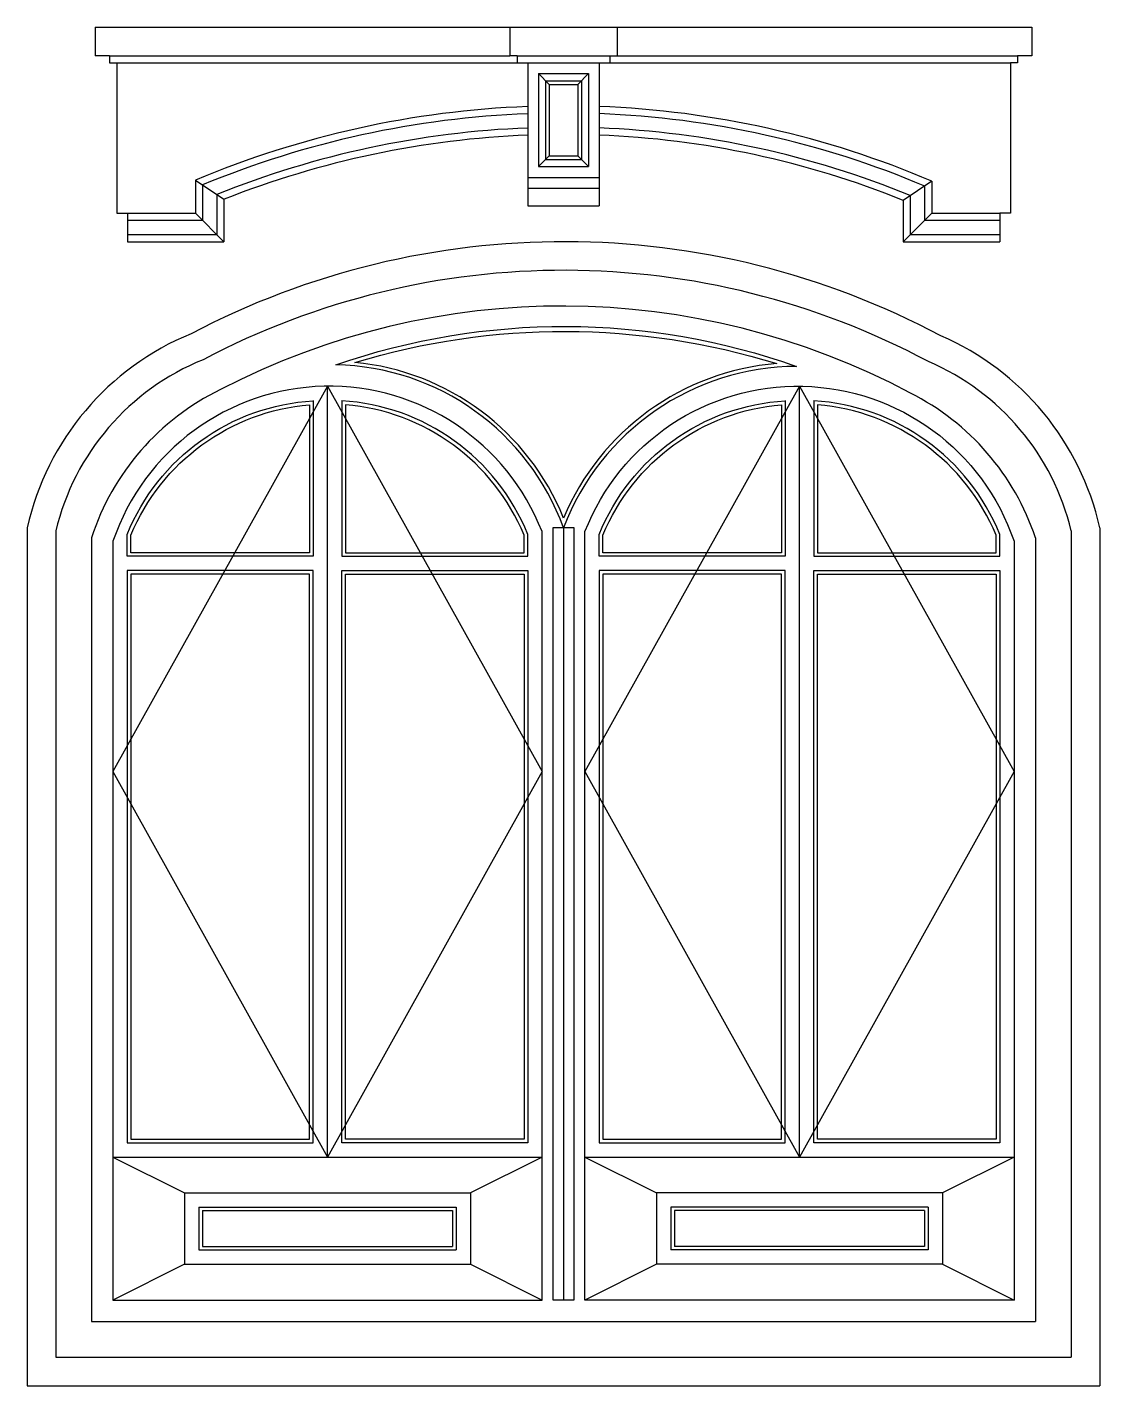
# Model space of a CAD drawing. Header units: metres. Extents: x 5549 to 7949, y 8421 to 11461.
import ezdxf

# ---------------------------------------------------------------- set-up
doc = ezdxf.new("R2010")
doc.units = ezdxf.units.M
for name, color, linetype in [('3', 3, 'Continuous'), ('4', 4, 'Continuous'), ('7', 7, 'Continuous')]:
    doc.layers.add(name, color=color, linetype=linetype)

# ---------------------------------------------------------------- blocks, each defined once
blk = doc.blocks.new('2')
at = {"layer": '3'}
for p, q in [((230.43, 3720), (1350, 3720)), ((1370, 3720), (1630, 3720)), ((1650, 3720), (2770, 3720)), ((1430, 3670), (1460, 3640)), ((1450, 3650), (1450, 3430)), ((1450, 3650), (1550, 3650)), ((1540, 3640), (1570, 3670)), ((1550, 3650), (1550, 3430)), ((1430, 3410), (1460, 3440)), ((1450, 3430), (1550, 3430)), ((1540, 3440), (1570, 3410)), ((470.43, 3372.16), (550.43, 3318.58)), ((490.43, 3358.88), (490.43, 3260)), ((1400, 3350), (1600, 3350)), ((2530, 3368.94), (2450, 3315.54)), ((2510, 3355.7), (2510, 3260)), ((530.43, 3332.09), (530.43, 3220)), ((2470, 3329), (2470, 3220)), ((550.43, 3200), (470.43, 3280)), ((2530, 3280), (2450, 3200)), ((280.43, 3260), (490.43, 3260)), ((2510, 3260), (2720, 3260)), ((280.43, 3220), (530.43, 3220)), ((2470, 3220), (2720, 3220)), ((840, 2795.87), (240, 1717.94)), ((840, 2795.87), (1440, 1717.94)), ((2160, 2795.87), (1560, 1717.94)), ((2160, 2795.87), (2760, 1717.94)), ((1500, 2400), (1500, 240.26)), ((240, 1717.94), (840, 640)), ((1440, 1717.94), (840, 640)), ((1560, 1717.94), (2160, 640)), ((2760, 1717.94), (2160, 640)), ((480, 500), (1200, 500)), ((480, 500), (480, 380)), ((1200, 500), (1200, 380)), ((2520, 500), (1800, 500)), ((1800, 500), (1800, 380)), ((2520, 500), (2520, 380)), ((490, 490), (1190, 490)), ((490, 490), (490, 390)), ((1190, 490), (1190, 390)), ((2510, 490), (1810, 490)), ((1810, 490), (1810, 390)), ((2510, 490), (2510, 390)), ((480, 380), (1200, 380)), ((490, 390), (1190, 390)), ((2520, 380), (1800, 380)), ((2510, 390), (1810, 390))]:
    blk.add_line(p, q, dxfattribs=at)
for points in [[(916.73, 2862.23, -0.15), (2096.61, 2858.98, 0.28), (1500.12, 2427.13, 0.28)], [(790, 2744.16), (790, 2330), (290, 2330), (290, 2379.4, -0.28)], [(890, 2744.16), (890, 2330), (1390, 2330), (1390, 2379.4, 0.28)], [(2110, 2744.16), (2110, 2330), (1610, 2330), (1610, 2379.4, -0.28)], [(2210, 2744.16), (2210, 2330), (2710, 2330), (2710, 2379.4, 0.28)]]:
    blk.add_lwpolyline(points, format="xyb", close=True, dxfattribs=at)
for points in [[(790, 690), (790, 2270), (290, 2270), (290, 690)], [(890, 690), (890, 2270), (1390, 2270), (1390, 690)], [(2110, 690), (2110, 2270), (1610, 2270), (1610, 690)], [(2210, 690), (2210, 2270), (2710, 2270), (2710, 690)]]:
    blk.add_lwpolyline(points, close=True, dxfattribs=at)
for centre, radius, start, end in [((1502.17, 914.58), 2645.41, 92.21, 112.49), ((1501.6, 969.12), 2590.87, 67.09, 87.82), ((1502.21, 913.13), 2606.87, 92.25, 111.89), ((1501.61, 969.47), 2550.53, 67.69, 87.79)]:
    blk.add_arc(centre, radius, start, end, dxfattribs=at)
at = {"layer": '4'}
for p, q in [((190.43, 3800), (2810, 3800)), ((190.43, 3800), (190.43, 3720)), ((1350, 3800), (1350, 3720)), ((1650, 3800), (1650, 3720)), ((2810, 3800), (2810, 3720)), ((230.43, 3720), (190.43, 3720)), ((230.43, 3720), (230.43, 3700)), ((230.43, 3700), (250.43, 3700)), ((250.43, 3700), (1370, 3700)), ((250.43, 3700), (250.43, 3280)), ((1370, 3720), (1350, 3720)), ((1370, 3720), (1370, 3700)), ((1370, 3700), (1400, 3700)), ((1400, 3700), (1400, 3300)), ((1400, 3700), (1600, 3700)), ((1600, 3700), (1600, 3300)), ((1600, 3700), (1630, 3700)), ((1630, 3720), (1650, 3720)), ((1630, 3720), (1630, 3700)), ((1630, 3700), (2750, 3700)), ((2750, 3700), (2750, 3280)), ((2770, 3700), (2750, 3700)), ((2810, 3720), (2770, 3720)), ((2770, 3720), (2770, 3700)), ((1430, 3670), (1430, 3410)), ((1430, 3670), (1570, 3670)), ((1570, 3670), (1570, 3410)), ((1460, 3640), (1460, 3440)), ((1460, 3640), (1540, 3640)), ((1540, 3640), (1540, 3440)), ((1460, 3440), (1540, 3440)), ((1430, 3410), (1570, 3410)), ((470.43, 3372.16), (470.43, 3280)), ((1400, 3380), (1600, 3380)), ((2530, 3368.94), (2530, 3280)), ((550.43, 3318.58), (550.43, 3200)), ((2450, 3315.54), (2450, 3200)), ((250.43, 3280), (280.43, 3280)), ((280.43, 3280), (470.43, 3280)), ((280.43, 3280), (280.43, 3200)), ((1400, 3300), (1600, 3300)), ((2530, 3280), (2720, 3280)), ((2750, 3280), (2720, 3280)), ((2720, 3280), (2720, 3200)), ((280.43, 3200), (550.43, 3200)), ((2450, 3200), (2720, 3200)), ((840, 640), (840, 2795.87)), ((2160, 640), (2160, 2795.87)), ((0, 2400), (0, 0)), ((3000, 2400), (3000, 0)), ((80, 2390.86), (80, 80)), ((180, 2372), (180, 180)), ((2820, 2372), (2820, 180)), ((2920, 2390.86), (2920, 80)), ((240, 640), (1440, 640)), ((1560, 640), (2760, 640)), ((180, 180), (2820, 180)), ((80, 80), (2920, 80)), ((0, 0), (3000, 0))]:
    blk.add_line(p, q, dxfattribs=at)
for centre, radius, start, end in [((1502.15, 915.27), 2664.72, 92.2, 112.78), ((1501.59, 968.96), 2611.04, 66.8, 87.84), ((1502.24, 912.35), 2587.65, 92.26, 111.58), ((1501.61, 969.65), 2530.34, 67.99, 87.77), ((1501.42, 958.45), 2241.54, 61.95, 117.73), ((1501.42, 958.45), 2161.54, 61.86, 117.83), ((1496.25, 950.48), 2069.53, 61.93, 117.5), ((750, 2231.25), 768.75, 112.29, 167.32), ((2250, 2231.25), 768.75, 12.68, 66.58), ((750, 2231.25), 688.75, 111.98, 166.6), ((2250, 2231.25), 688.75, 13.4, 66.85), ((844.85, 2157.2), 698.69, 115.8, 162.1), ((2155, 2150.45), 700.93, 18.43, 63.28)]:
    blk.add_arc(centre, radius, start, end, dxfattribs=at)
at = {"layer": '7'}
for p, q in [((240, 640), (440, 540)), ((1440, 640), (1240, 540)), ((1560, 640), (1760, 540)), ((2760, 640), (2560, 540)), ((440, 540), (1240, 540)), ((440, 540), (440, 340)), ((1240, 540), (1240, 340)), ((2560, 540), (1760, 540)), ((1760, 540), (1760, 340)), ((2560, 540), (2560, 340)), ((440, 340), (240, 240)), ((440, 340), (1240, 340)), ((1240, 340), (1440, 240)), ((1760, 340), (1560, 240)), ((2560, 340), (1760, 340)), ((2560, 340), (2760, 240))]:
    blk.add_line(p, q, dxfattribs=at)
for points in [[(863.57, 2855.64, -0.17), (2151.83, 2851.37, 0.31), (1500, 2400, 0.31)], [(1440, 240), (1440, 2388.99, 0.7), (240, 2362.33), (240, 240)], [(1560, 240), (1560, 2388.99, -0.7), (2760, 2362.33), (2760, 240)]]:
    blk.add_lwpolyline(points, format="xyb", close=True, dxfattribs=at)
for points in [[(800, 2755.87), (800, 2320), (280, 2320), (280, 2381.35, -0.29), (800, 2754.86, -0.29)], [(880, 2755.87), (880, 2320), (1400, 2320), (1400, 2381.35, 0.29), (880, 2754.86, 0.29)], [(2120, 2755.87), (2120, 2320), (1600, 2320), (1600, 2381.35, -0.29), (2120, 2754.86, -0.29)], [(2200, 2755.87), (2200, 2320), (2720, 2320), (2720, 2381.35, 0.29), (2200, 2754.86, 0.29)]]:
    blk.add_lwpolyline(points, format="xyb", dxfattribs=at)
for points in [[(1470, 240.26), (1530, 240.26), (1530, 2400), (1470, 2400)], [(800, 680), (800, 2280), (280, 2280), (280, 680)], [(880, 680), (880, 2280), (1400, 2280), (1400, 680)], [(2120, 680), (2120, 2280), (1600, 2280), (1600, 680)], [(2200, 680), (2200, 2280), (2720, 2280), (2720, 680)]]:
    blk.add_lwpolyline(points, close=True, dxfattribs=at)

msp = doc.modelspace()

# ---------------------------------------------------------------- block references
at = {"layer": '3', "xscale": 0.8, "yscale": 0.8, "zscale": 0.8}
msp.add_blockref('2', (5548.65, 8420.93), dxfattribs=at)

doc.saveas('drawing.dxf')
